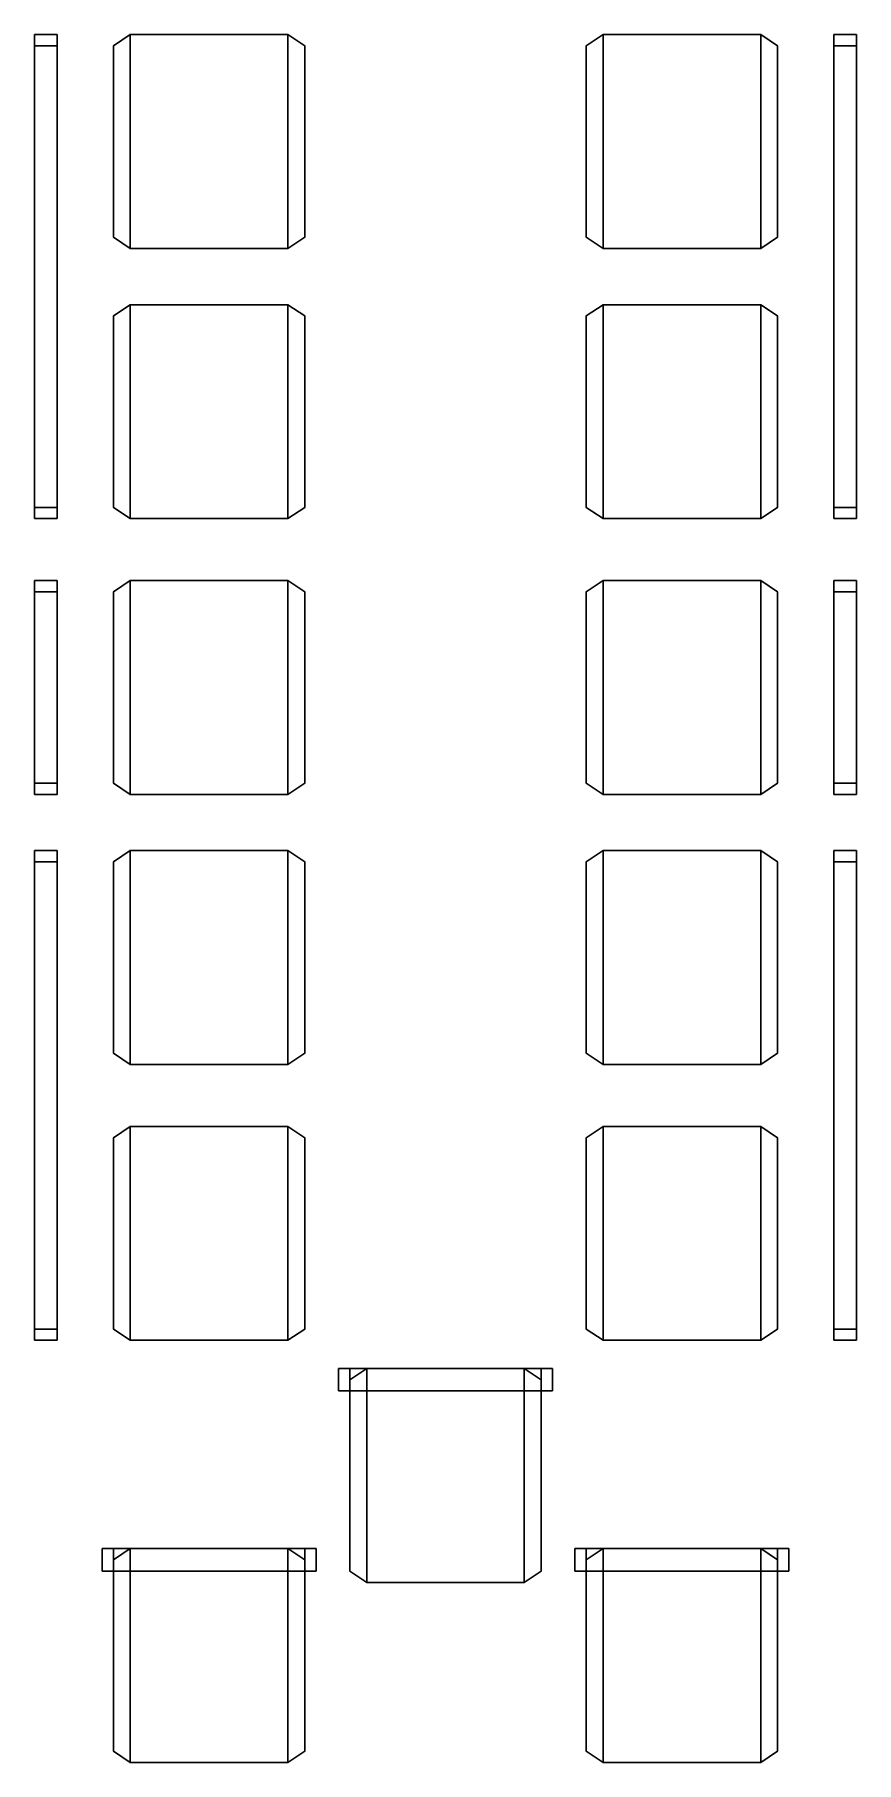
# Model space of a CAD drawing. Extents: x -0.73 to 0.73, y -0.09 to 2.98.
import ezdxf

# ---------------------------------------------------------------- set-up
doc = ezdxf.new("R2010")
doc.units = 0
doc.layers.add('SEATS', color=3, linetype='CONTINUOUS')

msp = doc.modelspace()

# ---------------------------------------------------------------- linework, layer by layer
at = {"layer": 'SEATS'}
for points in [[(-0.69, 2.98, 1.62), (-0.69, 2.98, 1.34), (-0.73, 2.98, 1.34), (-0.73, 2.98, 1.62)], [(-0.69, 2.96, 1.65), (-0.69, 2.98, 1.62), (-0.73, 2.98, 1.62), (-0.73, 2.96, 1.65)], [(-0.73, 2.96, 1.31), (-0.73, 2.98, 1.34), (-0.69, 2.98, 1.34), (-0.69, 2.96, 1.31)], [(-0.69, 2.12, 1.62), (-0.69, 2.12, 1.34), (-0.69, 2.98, 1.34), (-0.69, 2.98, 1.62)], [(-0.69, 2.14, 1.65), (-0.69, 2.12, 1.62), (-0.69, 2.98, 1.62), (-0.69, 2.96, 1.65)], [(-0.69, 2.96, 1.31), (-0.69, 2.98, 1.34), (-0.69, 2.12, 1.34), (-0.69, 2.14, 1.31)], [(-0.59, 2.62, 1.11), (-0.56, 2.6, 1.11), (-0.56, 2.98, 1.11), (-0.59, 2.96, 1.11)], [(-0.59, 2.96, 1.11), (-0.56, 2.98, 1.11), (-0.56, 2.98, 1.07), (-0.59, 2.96, 1.07)], [(-0.56, 2.6, 1.11), (-0.28, 2.6, 1.11), (-0.28, 2.98, 1.11), (-0.56, 2.98, 1.11)], [(-0.56, 2.98, 1.11), (-0.28, 2.98, 1.11), (-0.28, 2.98, 1.07), (-0.56, 2.98, 1.07)], [(-0.25, 2.96, 1.11), (-0.28, 2.98, 1.11), (-0.28, 2.6, 1.11), (-0.25, 2.62, 1.11)], [(-0.25, 2.96, 1.07), (-0.28, 2.98, 1.07), (-0.28, 2.98, 1.11), (-0.25, 2.96, 1.11)], [(0.25, 2.62, 1.11), (0.28, 2.6, 1.11), (0.28, 2.98, 1.11), (0.25, 2.96, 1.11)], [(0.25, 2.96, 1.11), (0.28, 2.98, 1.11), (0.28, 2.98, 1.07), (0.25, 2.96, 1.07)], [(0.28, 2.6, 1.11), (0.56, 2.6, 1.11), (0.56, 2.98, 1.11), (0.28, 2.98, 1.11)], [(0.28, 2.98, 1.11), (0.56, 2.98, 1.11), (0.56, 2.98, 1.07), (0.28, 2.98, 1.07)], [(0.59, 2.96, 1.11), (0.56, 2.98, 1.11), (0.56, 2.6, 1.11), (0.59, 2.62, 1.11)], [(0.59, 2.96, 1.07), (0.56, 2.98, 1.07), (0.56, 2.98, 1.11), (0.59, 2.96, 1.11)], [(0.69, 2.12, 1.34), (0.69, 2.12, 1.62), (0.69, 2.98, 1.62), (0.69, 2.98, 1.34)], [(0.69, 2.98, 1.34), (0.69, 2.98, 1.62), (0.73, 2.98, 1.62), (0.73, 2.98, 1.34)], [(0.69, 2.96, 1.65), (0.69, 2.98, 1.62), (0.69, 2.12, 1.62), (0.69, 2.14, 1.65)], [(0.73, 2.96, 1.65), (0.73, 2.98, 1.62), (0.69, 2.98, 1.62), (0.69, 2.96, 1.65)], [(0.69, 2.14, 1.31), (0.69, 2.12, 1.34), (0.69, 2.98, 1.34), (0.69, 2.96, 1.31)], [(0.69, 2.96, 1.31), (0.69, 2.98, 1.34), (0.73, 2.98, 1.34), (0.73, 2.96, 1.31)], [(-0.73, 2.96, 1.65), (-0.73, 2.14, 1.65), (-0.69, 2.14, 1.65), (-0.69, 2.96, 1.65)], [(-0.73, 2.14, 1.31), (-0.73, 2.96, 1.31), (-0.69, 2.96, 1.31), (-0.69, 2.14, 1.31)], [(-0.59, 2.96, 1.07), (-0.59, 2.62, 1.07), (-0.59, 2.62, 1.11), (-0.59, 2.96, 1.11)], [(-0.25, 2.62, 1.07), (-0.25, 2.96, 1.07), (-0.25, 2.96, 1.11), (-0.25, 2.62, 1.11)], [(0.25, 2.96, 1.07), (0.25, 2.62, 1.07), (0.25, 2.62, 1.11), (0.25, 2.96, 1.11)], [(0.59, 2.62, 1.07), (0.59, 2.96, 1.07), (0.59, 2.96, 1.11), (0.59, 2.62, 1.11)], [(0.73, 2.14, 1.65), (0.73, 2.96, 1.65), (0.69, 2.96, 1.65), (0.69, 2.14, 1.65)], [(0.73, 2.96, 1.31), (0.73, 2.14, 1.31), (0.69, 2.14, 1.31), (0.69, 2.96, 1.31)], [(-0.59, 2.62, 1.07), (-0.56, 2.6, 1.07), (-0.56, 2.6, 1.11), (-0.59, 2.62, 1.11)], [(-0.25, 2.62, 1.11), (-0.28, 2.6, 1.11), (-0.28, 2.6, 1.07), (-0.25, 2.62, 1.07)], [(0.25, 2.62, 1.07), (0.28, 2.6, 1.07), (0.28, 2.6, 1.11), (0.25, 2.62, 1.11)], [(0.59, 2.62, 1.11), (0.56, 2.6, 1.11), (0.56, 2.6, 1.07), (0.59, 2.62, 1.07)], [(-0.56, 2.6, 1.07), (-0.28, 2.6, 1.07), (-0.28, 2.6, 1.11), (-0.56, 2.6, 1.11)], [(0.28, 2.6, 1.07), (0.56, 2.6, 1.07), (0.56, 2.6, 1.11), (0.28, 2.6, 1.11)], [(-0.59, 2.48, 1.11), (-0.56, 2.5, 1.11), (-0.56, 2.5, 1.07), (-0.59, 2.48, 1.07)], [(-0.59, 2.14, 1.11), (-0.56, 2.12, 1.11), (-0.56, 2.5, 1.11), (-0.59, 2.48, 1.11)], [(-0.56, 2.5, 1.11), (-0.28, 2.5, 1.11), (-0.28, 2.5, 1.07), (-0.56, 2.5, 1.07)], [(-0.56, 2.12, 1.11), (-0.28, 2.12, 1.11), (-0.28, 2.5, 1.11), (-0.56, 2.5, 1.11)], [(-0.25, 2.48, 1.07), (-0.28, 2.5, 1.07), (-0.28, 2.5, 1.11), (-0.25, 2.48, 1.11)], [(-0.25, 2.48, 1.11), (-0.28, 2.5, 1.11), (-0.28, 2.12, 1.11), (-0.25, 2.14, 1.11)], [(0.25, 2.14, 1.11), (0.28, 2.12, 1.11), (0.28, 2.5, 1.11), (0.25, 2.48, 1.11)], [(0.25, 2.48, 1.11), (0.28, 2.5, 1.11), (0.28, 2.5, 1.07), (0.25, 2.48, 1.07)], [(0.28, 2.12, 1.11), (0.56, 2.12, 1.11), (0.56, 2.5, 1.11), (0.28, 2.5, 1.11)], [(0.28, 2.5, 1.11), (0.56, 2.5, 1.11), (0.56, 2.5, 1.07), (0.28, 2.5, 1.07)], [(0.59, 2.48, 1.11), (0.56, 2.5, 1.11), (0.56, 2.12, 1.11), (0.59, 2.14, 1.11)], [(0.59, 2.48, 1.07), (0.56, 2.5, 1.07), (0.56, 2.5, 1.11), (0.59, 2.48, 1.11)], [(-0.59, 2.48, 1.07), (-0.59, 2.14, 1.07), (-0.59, 2.14, 1.11), (-0.59, 2.48, 1.11)], [(-0.25, 2.14, 1.07), (-0.25, 2.48, 1.07), (-0.25, 2.48, 1.11), (-0.25, 2.14, 1.11)], [(0.25, 2.48, 1.07), (0.25, 2.14, 1.07), (0.25, 2.14, 1.11), (0.25, 2.48, 1.11)], [(0.59, 2.14, 1.07), (0.59, 2.48, 1.07), (0.59, 2.48, 1.11), (0.59, 2.14, 1.11)], [(-0.73, 2.14, 1.65), (-0.73, 2.12, 1.62), (-0.69, 2.12, 1.62), (-0.69, 2.14, 1.65)], [(-0.69, 2.14, 1.31), (-0.69, 2.12, 1.34), (-0.73, 2.12, 1.34), (-0.73, 2.14, 1.31)], [(-0.73, 2.12, 1.62), (-0.73, 2.12, 1.34), (-0.69, 2.12, 1.34), (-0.69, 2.12, 1.62)], [(-0.59, 2.14, 1.07), (-0.56, 2.12, 1.07), (-0.56, 2.12, 1.11), (-0.59, 2.14, 1.11)], [(-0.56, 2.12, 1.07), (-0.28, 2.12, 1.07), (-0.28, 2.12, 1.11), (-0.56, 2.12, 1.11)], [(-0.25, 2.14, 1.11), (-0.28, 2.12, 1.11), (-0.28, 2.12, 1.07), (-0.25, 2.14, 1.07)], [(0.25, 2.14, 1.07), (0.28, 2.12, 1.07), (0.28, 2.12, 1.11), (0.25, 2.14, 1.11)], [(0.28, 2.12, 1.07), (0.56, 2.12, 1.07), (0.56, 2.12, 1.11), (0.28, 2.12, 1.11)], [(0.59, 2.14, 1.11), (0.56, 2.12, 1.11), (0.56, 2.12, 1.07), (0.59, 2.14, 1.07)], [(0.69, 2.14, 1.65), (0.69, 2.12, 1.62), (0.73, 2.12, 1.62), (0.73, 2.14, 1.65)], [(0.73, 2.14, 1.31), (0.73, 2.12, 1.34), (0.69, 2.12, 1.34), (0.69, 2.14, 1.31)], [(0.73, 2.12, 1.34), (0.73, 2.12, 1.62), (0.69, 2.12, 1.62), (0.69, 2.12, 1.34)], [(-0.69, 2.01, 1.62), (-0.69, 2.01, 1.34), (-0.73, 2.01, 1.34), (-0.73, 2.01, 1.62)], [(-0.69, 1.99, 1.65), (-0.69, 2.01, 1.62), (-0.73, 2.01, 1.62), (-0.73, 1.99, 1.65)], [(-0.73, 1.99, 1.31), (-0.73, 2.01, 1.34), (-0.69, 2.01, 1.34), (-0.69, 1.99, 1.31)], [(-0.69, 1.63, 1.62), (-0.69, 1.63, 1.34), (-0.69, 2.01, 1.34), (-0.69, 2.01, 1.62)], [(-0.69, 1.65, 1.65), (-0.69, 1.63, 1.62), (-0.69, 2.01, 1.62), (-0.69, 1.99, 1.65)], [(-0.69, 1.99, 1.31), (-0.69, 2.01, 1.34), (-0.69, 1.63, 1.34), (-0.69, 1.65, 1.31)], [(-0.59, 1.65, 1.11), (-0.56, 1.63, 1.11), (-0.56, 2.01, 1.11), (-0.59, 1.99, 1.11)], [(-0.59, 1.99, 1.11), (-0.56, 2.01, 1.11), (-0.56, 2.01, 1.07), (-0.59, 1.99, 1.07)], [(-0.56, 1.63, 1.11), (-0.28, 1.63, 1.11), (-0.28, 2.01, 1.11), (-0.56, 2.01, 1.11)], [(-0.56, 2.01, 1.11), (-0.28, 2.01, 1.11), (-0.28, 2.01, 1.07), (-0.56, 2.01, 1.07)], [(-0.25, 1.99, 1.11), (-0.28, 2.01, 1.11), (-0.28, 1.63, 1.11), (-0.25, 1.65, 1.11)], [(-0.25, 1.99, 1.07), (-0.28, 2.01, 1.07), (-0.28, 2.01, 1.11), (-0.25, 1.99, 1.11)], [(0.25, 1.99, 1.11), (0.28, 2.01, 1.11), (0.28, 2.01, 1.07), (0.25, 1.99, 1.07)], [(0.25, 1.65, 1.11), (0.28, 1.63, 1.11), (0.28, 2.01, 1.11), (0.25, 1.99, 1.11)], [(0.28, 2.01, 1.11), (0.56, 2.01, 1.11), (0.56, 2.01, 1.07), (0.28, 2.01, 1.07)], [(0.28, 1.63, 1.11), (0.56, 1.63, 1.11), (0.56, 2.01, 1.11), (0.28, 2.01, 1.11)], [(0.59, 1.99, 1.07), (0.56, 2.01, 1.07), (0.56, 2.01, 1.11), (0.59, 1.99, 1.11)], [(0.59, 1.99, 1.11), (0.56, 2.01, 1.11), (0.56, 1.63, 1.11), (0.59, 1.65, 1.11)], [(0.69, 1.63, 1.34), (0.69, 1.63, 1.62), (0.69, 2.01, 1.62), (0.69, 2.01, 1.34)], [(0.69, 2.01, 1.34), (0.69, 2.01, 1.62), (0.73, 2.01, 1.62), (0.73, 2.01, 1.34)], [(0.69, 1.99, 1.65), (0.69, 2.01, 1.62), (0.69, 1.63, 1.62), (0.69, 1.65, 1.65)], [(0.73, 1.99, 1.65), (0.73, 2.01, 1.62), (0.69, 2.01, 1.62), (0.69, 1.99, 1.65)], [(0.69, 1.65, 1.31), (0.69, 1.63, 1.34), (0.69, 2.01, 1.34), (0.69, 1.99, 1.31)], [(0.69, 1.99, 1.31), (0.69, 2.01, 1.34), (0.73, 2.01, 1.34), (0.73, 1.99, 1.31)], [(-0.73, 1.99, 1.65), (-0.73, 1.65, 1.65), (-0.69, 1.65, 1.65), (-0.69, 1.99, 1.65)], [(-0.73, 1.65, 1.31), (-0.73, 1.99, 1.31), (-0.69, 1.99, 1.31), (-0.69, 1.65, 1.31)], [(-0.59, 1.99, 1.07), (-0.59, 1.65, 1.07), (-0.59, 1.65, 1.11), (-0.59, 1.99, 1.11)], [(-0.25, 1.65, 1.07), (-0.25, 1.99, 1.07), (-0.25, 1.99, 1.11), (-0.25, 1.65, 1.11)], [(0.25, 1.99, 1.07), (0.25, 1.65, 1.07), (0.25, 1.65, 1.11), (0.25, 1.99, 1.11)], [(0.59, 1.65, 1.07), (0.59, 1.99, 1.07), (0.59, 1.99, 1.11), (0.59, 1.65, 1.11)], [(0.73, 1.65, 1.65), (0.73, 1.99, 1.65), (0.69, 1.99, 1.65), (0.69, 1.65, 1.65)], [(0.73, 1.99, 1.31), (0.73, 1.65, 1.31), (0.69, 1.65, 1.31), (0.69, 1.99, 1.31)], [(-0.73, 1.65, 1.65), (-0.73, 1.63, 1.62), (-0.69, 1.63, 1.62), (-0.69, 1.65, 1.65)], [(-0.69, 1.65, 1.31), (-0.69, 1.63, 1.34), (-0.73, 1.63, 1.34), (-0.73, 1.65, 1.31)], [(-0.73, 1.63, 1.62), (-0.73, 1.63, 1.34), (-0.69, 1.63, 1.34), (-0.69, 1.63, 1.62)], [(-0.59, 1.65, 1.07), (-0.56, 1.63, 1.07), (-0.56, 1.63, 1.11), (-0.59, 1.65, 1.11)], [(-0.56, 1.63, 1.07), (-0.28, 1.63, 1.07), (-0.28, 1.63, 1.11), (-0.56, 1.63, 1.11)], [(-0.25, 1.65, 1.11), (-0.28, 1.63, 1.11), (-0.28, 1.63, 1.07), (-0.25, 1.65, 1.07)], [(0.25, 1.65, 1.07), (0.28, 1.63, 1.07), (0.28, 1.63, 1.11), (0.25, 1.65, 1.11)], [(0.28, 1.63, 1.07), (0.56, 1.63, 1.07), (0.56, 1.63, 1.11), (0.28, 1.63, 1.11)], [(0.59, 1.65, 1.11), (0.56, 1.63, 1.11), (0.56, 1.63, 1.07), (0.59, 1.65, 1.07)], [(0.69, 1.65, 1.65), (0.69, 1.63, 1.62), (0.73, 1.63, 1.62), (0.73, 1.65, 1.65)], [(0.73, 1.65, 1.31), (0.73, 1.63, 1.34), (0.69, 1.63, 1.34), (0.69, 1.65, 1.31)], [(0.73, 1.63, 1.34), (0.73, 1.63, 1.62), (0.69, 1.63, 1.62), (0.69, 1.63, 1.34)], [(-0.69, 1.53, 1.62), (-0.69, 1.53, 1.34), (-0.73, 1.53, 1.34), (-0.73, 1.53, 1.62)], [(-0.69, 1.51, 1.65), (-0.69, 1.53, 1.62), (-0.73, 1.53, 1.62), (-0.73, 1.51, 1.65)], [(-0.73, 1.51, 1.31), (-0.73, 1.53, 1.34), (-0.69, 1.53, 1.34), (-0.69, 1.51, 1.31)], [(-0.73, 1.51, 1.65), (-0.73, 0.68, 1.65), (-0.69, 0.68, 1.65), (-0.69, 1.51, 1.65)], [(-0.73, 0.68, 1.31), (-0.73, 1.51, 1.31), (-0.69, 1.51, 1.31), (-0.69, 0.68, 1.31)], [(-0.69, 0.66, 1.62), (-0.69, 0.66, 1.34), (-0.69, 1.53, 1.34), (-0.69, 1.53, 1.62)], [(-0.69, 0.68, 1.65), (-0.69, 0.66, 1.62), (-0.69, 1.53, 1.62), (-0.69, 1.51, 1.65)], [(-0.69, 1.51, 1.31), (-0.69, 1.53, 1.34), (-0.69, 0.66, 1.34), (-0.69, 0.68, 1.31)], [(-0.59, 1.51, 1.11), (-0.56, 1.53, 1.11), (-0.56, 1.53, 1.07), (-0.59, 1.51, 1.07)], [(-0.59, 1.17, 1.11), (-0.56, 1.15, 1.11), (-0.56, 1.53, 1.11), (-0.59, 1.51, 1.11)], [(-0.59, 1.51, 1.07), (-0.59, 1.17, 1.07), (-0.59, 1.17, 1.11), (-0.59, 1.51, 1.11)], [(-0.56, 1.53, 1.11), (-0.28, 1.53, 1.11), (-0.28, 1.53, 1.07), (-0.56, 1.53, 1.07)], [(-0.56, 1.15, 1.11), (-0.28, 1.15, 1.11), (-0.28, 1.53, 1.11), (-0.56, 1.53, 1.11)], [(-0.25, 1.51, 1.07), (-0.28, 1.53, 1.07), (-0.28, 1.53, 1.11), (-0.25, 1.51, 1.11)], [(-0.25, 1.51, 1.11), (-0.28, 1.53, 1.11), (-0.28, 1.15, 1.11), (-0.25, 1.17, 1.11)], [(-0.25, 1.17, 1.07), (-0.25, 1.51, 1.07), (-0.25, 1.51, 1.11), (-0.25, 1.17, 1.11)], [(0.25, 1.17, 1.11), (0.28, 1.15, 1.11), (0.28, 1.53, 1.11), (0.25, 1.51, 1.11)], [(0.25, 1.51, 1.11), (0.28, 1.53, 1.11), (0.28, 1.53, 1.07), (0.25, 1.51, 1.07)], [(0.25, 1.51, 1.07), (0.25, 1.17, 1.07), (0.25, 1.17, 1.11), (0.25, 1.51, 1.11)], [(0.28, 1.15, 1.11), (0.56, 1.15, 1.11), (0.56, 1.53, 1.11), (0.28, 1.53, 1.11)], [(0.28, 1.53, 1.11), (0.56, 1.53, 1.11), (0.56, 1.53, 1.07), (0.28, 1.53, 1.07)], [(0.59, 1.51, 1.11), (0.56, 1.53, 1.11), (0.56, 1.15, 1.11), (0.59, 1.17, 1.11)], [(0.59, 1.51, 1.07), (0.56, 1.53, 1.07), (0.56, 1.53, 1.11), (0.59, 1.51, 1.11)], [(0.59, 1.17, 1.07), (0.59, 1.51, 1.07), (0.59, 1.51, 1.11), (0.59, 1.17, 1.11)], [(0.69, 0.66, 1.34), (0.69, 0.66, 1.62), (0.69, 1.53, 1.62), (0.69, 1.53, 1.34)], [(0.69, 1.53, 1.34), (0.69, 1.53, 1.62), (0.73, 1.53, 1.62), (0.73, 1.53, 1.34)], [(0.69, 1.51, 1.65), (0.69, 1.53, 1.62), (0.69, 0.66, 1.62), (0.69, 0.68, 1.65)], [(0.73, 1.51, 1.65), (0.73, 1.53, 1.62), (0.69, 1.53, 1.62), (0.69, 1.51, 1.65)], [(0.69, 0.68, 1.31), (0.69, 0.66, 1.34), (0.69, 1.53, 1.34), (0.69, 1.51, 1.31)], [(0.69, 1.51, 1.31), (0.69, 1.53, 1.34), (0.73, 1.53, 1.34), (0.73, 1.51, 1.31)], [(0.73, 0.68, 1.65), (0.73, 1.51, 1.65), (0.69, 1.51, 1.65), (0.69, 0.68, 1.65)], [(0.73, 1.51, 1.31), (0.73, 0.68, 1.31), (0.69, 0.68, 1.31), (0.69, 1.51, 1.31)], [(-0.59, 1.17, 1.07), (-0.56, 1.15, 1.07), (-0.56, 1.15, 1.11), (-0.59, 1.17, 1.11)], [(-0.25, 1.17, 1.11), (-0.28, 1.15, 1.11), (-0.28, 1.15, 1.07), (-0.25, 1.17, 1.07)], [(0.25, 1.17, 1.07), (0.28, 1.15, 1.07), (0.28, 1.15, 1.11), (0.25, 1.17, 1.11)], [(0.59, 1.17, 1.11), (0.56, 1.15, 1.11), (0.56, 1.15, 1.07), (0.59, 1.17, 1.07)], [(-0.56, 1.15, 1.07), (-0.28, 1.15, 1.07), (-0.28, 1.15, 1.11), (-0.56, 1.15, 1.11)], [(0.28, 1.15, 1.07), (0.56, 1.15, 1.07), (0.56, 1.15, 1.11), (0.28, 1.15, 1.11)], [(-0.59, 0.68, 1.11), (-0.56, 0.66, 1.11), (-0.56, 1.04, 1.11), (-0.59, 1.02, 1.11)], [(-0.59, 1.02, 1.11), (-0.56, 1.04, 1.11), (-0.56, 1.04, 1.07), (-0.59, 1.02, 1.07)], [(-0.59, 1.02, 1.07), (-0.59, 0.68, 1.07), (-0.59, 0.68, 1.11), (-0.59, 1.02, 1.11)], [(-0.56, 0.66, 1.11), (-0.28, 0.66, 1.11), (-0.28, 1.04, 1.11), (-0.56, 1.04, 1.11)], [(-0.56, 1.04, 1.11), (-0.28, 1.04, 1.11), (-0.28, 1.04, 1.07), (-0.56, 1.04, 1.07)], [(-0.25, 1.02, 1.11), (-0.28, 1.04, 1.11), (-0.28, 0.66, 1.11), (-0.25, 0.68, 1.11)], [(-0.25, 1.02, 1.07), (-0.28, 1.04, 1.07), (-0.28, 1.04, 1.11), (-0.25, 1.02, 1.11)], [(-0.25, 0.68, 1.07), (-0.25, 1.02, 1.07), (-0.25, 1.02, 1.11), (-0.25, 0.68, 1.11)], [(0.25, 1.02, 1.11), (0.28, 1.04, 1.11), (0.28, 1.04, 1.07), (0.25, 1.02, 1.07)], [(0.25, 0.68, 1.11), (0.28, 0.66, 1.11), (0.28, 1.04, 1.11), (0.25, 1.02, 1.11)], [(0.25, 1.02, 1.07), (0.25, 0.68, 1.07), (0.25, 0.68, 1.11), (0.25, 1.02, 1.11)], [(0.28, 1.04, 1.11), (0.56, 1.04, 1.11), (0.56, 1.04, 1.07), (0.28, 1.04, 1.07)], [(0.28, 0.66, 1.11), (0.56, 0.66, 1.11), (0.56, 1.04, 1.11), (0.28, 1.04, 1.11)], [(0.59, 1.02, 1.07), (0.56, 1.04, 1.07), (0.56, 1.04, 1.11), (0.59, 1.02, 1.11)], [(0.59, 1.02, 1.11), (0.56, 1.04, 1.11), (0.56, 0.66, 1.11), (0.59, 0.68, 1.11)], [(0.59, 0.68, 1.07), (0.59, 1.02, 1.07), (0.59, 1.02, 1.11), (0.59, 0.68, 1.11)], [(-0.73, 0.68, 1.65), (-0.73, 0.66, 1.62), (-0.69, 0.66, 1.62), (-0.69, 0.68, 1.65)], [(-0.69, 0.68, 1.31), (-0.69, 0.66, 1.34), (-0.73, 0.66, 1.34), (-0.73, 0.68, 1.31)], [(-0.59, 0.68, 1.07), (-0.56, 0.66, 1.07), (-0.56, 0.66, 1.11), (-0.59, 0.68, 1.11)], [(-0.25, 0.68, 1.11), (-0.28, 0.66, 1.11), (-0.28, 0.66, 1.07), (-0.25, 0.68, 1.07)], [(0.25, 0.68, 1.07), (0.28, 0.66, 1.07), (0.28, 0.66, 1.11), (0.25, 0.68, 1.11)], [(0.59, 0.68, 1.11), (0.56, 0.66, 1.11), (0.56, 0.66, 1.07), (0.59, 0.68, 1.07)], [(0.69, 0.68, 1.65), (0.69, 0.66, 1.62), (0.73, 0.66, 1.62), (0.73, 0.68, 1.65)], [(0.73, 0.68, 1.31), (0.73, 0.66, 1.34), (0.69, 0.66, 1.34), (0.69, 0.68, 1.31)], [(-0.73, 0.66, 1.62), (-0.73, 0.66, 1.34), (-0.69, 0.66, 1.34), (-0.69, 0.66, 1.62)], [(-0.56, 0.66, 1.07), (-0.28, 0.66, 1.07), (-0.28, 0.66, 1.11), (-0.56, 0.66, 1.11)], [(0.28, 0.66, 1.07), (0.56, 0.66, 1.07), (0.56, 0.66, 1.11), (0.28, 0.66, 1.11)], [(0.73, 0.66, 1.34), (0.73, 0.66, 1.62), (0.69, 0.66, 1.62), (0.69, 0.66, 1.34)], [(-0.19, 0.61, 1.33), (-0.19, 0.61, 1.05), (-0.19, 0.57, 1.05), (-0.19, 0.57, 1.33)], [(-0.17, 0.57, 1.02), (-0.19, 0.57, 1.05), (-0.19, 0.61, 1.05), (-0.17, 0.61, 1.02)], [(-0.17, 0.61, 1.36), (-0.19, 0.61, 1.33), (-0.19, 0.57, 1.33), (-0.17, 0.57, 1.36)], [(0.19, 0.61, 1.33), (0.19, 0.61, 1.05), (-0.19, 0.61, 1.05), (-0.19, 0.61, 1.33)], [(-0.17, 0.61, 1.02), (-0.19, 0.61, 1.05), (0.19, 0.61, 1.05), (0.17, 0.61, 1.02)], [(0.17, 0.61, 1.36), (0.19, 0.61, 1.33), (-0.19, 0.61, 1.33), (-0.17, 0.61, 1.36)], [(-0.17, 0.25, 0.82), (-0.14, 0.23, 0.82), (-0.14, 0.61, 0.82), (-0.17, 0.59, 0.82)], [(-0.17, 0.59, 0.82), (-0.14, 0.61, 0.82), (-0.14, 0.61, 0.78), (-0.17, 0.59, 0.78)], [(-0.17, 0.61, 1.02), (0.17, 0.61, 1.02), (0.17, 0.57, 1.02), (-0.17, 0.57, 1.02)], [(0.17, 0.61, 1.36), (-0.17, 0.61, 1.36), (-0.17, 0.57, 1.36), (0.17, 0.57, 1.36)], [(-0.17, 0.59, 0.78), (-0.17, 0.25, 0.78), (-0.17, 0.25, 0.82), (-0.17, 0.59, 0.82)], [(-0.14, 0.23, 0.82), (0.14, 0.23, 0.82), (0.14, 0.61, 0.82), (-0.14, 0.61, 0.82)], [(-0.14, 0.61, 0.82), (0.14, 0.61, 0.82), (0.14, 0.61, 0.78), (-0.14, 0.61, 0.78)], [(0.17, 0.59, 0.82), (0.14, 0.61, 0.82), (0.14, 0.23, 0.82), (0.17, 0.25, 0.82)], [(0.17, 0.59, 0.78), (0.14, 0.61, 0.78), (0.14, 0.61, 0.82), (0.17, 0.59, 0.82)], [(0.17, 0.61, 1.02), (0.19, 0.61, 1.05), (0.19, 0.57, 1.05), (0.17, 0.57, 1.02)], [(0.17, 0.57, 1.36), (0.19, 0.57, 1.33), (0.19, 0.61, 1.33), (0.17, 0.61, 1.36)], [(0.17, 0.25, 0.78), (0.17, 0.59, 0.78), (0.17, 0.59, 0.82), (0.17, 0.25, 0.82)], [(0.19, 0.57, 1.33), (0.19, 0.57, 1.05), (0.19, 0.61, 1.05), (0.19, 0.61, 1.33)], [(-0.19, 0.57, 1.33), (-0.19, 0.57, 1.05), (0.19, 0.57, 1.05), (0.19, 0.57, 1.33)], [(0.17, 0.57, 1.02), (0.19, 0.57, 1.05), (-0.19, 0.57, 1.05), (-0.17, 0.57, 1.02)], [(-0.17, 0.57, 1.36), (-0.19, 0.57, 1.33), (0.19, 0.57, 1.33), (0.17, 0.57, 1.36)], [(-0.61, 0.29, 1.33), (-0.61, 0.29, 1.05), (-0.61, 0.25, 1.05), (-0.61, 0.25, 1.33)], [(-0.59, 0.25, 1.02), (-0.61, 0.25, 1.05), (-0.61, 0.29, 1.05), (-0.59, 0.29, 1.02)], [(-0.59, 0.29, 1.36), (-0.61, 0.29, 1.33), (-0.61, 0.25, 1.33), (-0.59, 0.25, 1.36)], [(-0.61, 0.29, 1.05), (-0.61, 0.29, 1.33), (-0.23, 0.29, 1.33), (-0.23, 0.29, 1.05)], [(-0.59, 0.29, 1.02), (-0.61, 0.29, 1.05), (-0.23, 0.29, 1.05), (-0.25, 0.29, 1.02)], [(-0.25, 0.29, 1.36), (-0.23, 0.29, 1.33), (-0.61, 0.29, 1.33), (-0.59, 0.29, 1.36)], [(-0.59, -0.07, 0.82), (-0.56, -0.09, 0.82), (-0.56, 0.29, 0.82), (-0.59, 0.27, 0.82)], [(-0.59, 0.27, 0.82), (-0.56, 0.29, 0.82), (-0.56, 0.29, 0.78), (-0.59, 0.27, 0.78)], [(-0.59, 0.29, 1.02), (-0.25, 0.29, 1.02), (-0.25, 0.25, 1.02), (-0.59, 0.25, 1.02)], [(-0.25, 0.29, 1.36), (-0.59, 0.29, 1.36), (-0.59, 0.25, 1.36), (-0.25, 0.25, 1.36)], [(-0.56, -0.09, 0.82), (-0.28, -0.09, 0.82), (-0.28, 0.29, 0.82), (-0.56, 0.29, 0.82)], [(-0.56, 0.29, 0.82), (-0.28, 0.29, 0.82), (-0.28, 0.29, 0.78), (-0.56, 0.29, 0.78)], [(-0.25, 0.27, 0.82), (-0.28, 0.29, 0.82), (-0.28, -0.09, 0.82), (-0.25, -0.07, 0.82)], [(-0.25, 0.27, 0.78), (-0.28, 0.29, 0.78), (-0.28, 0.29, 0.82), (-0.25, 0.27, 0.82)], [(-0.25, 0.29, 1.02), (-0.23, 0.29, 1.05), (-0.23, 0.25, 1.05), (-0.25, 0.25, 1.02)], [(-0.25, 0.25, 1.36), (-0.23, 0.25, 1.33), (-0.23, 0.29, 1.33), (-0.25, 0.29, 1.36)], [(-0.23, 0.25, 1.33), (-0.23, 0.25, 1.05), (-0.23, 0.29, 1.05), (-0.23, 0.29, 1.33)], [(0.23, 0.25, 1.05), (0.23, 0.25, 1.33), (0.23, 0.29, 1.33), (0.23, 0.29, 1.05)], [(0.25, 0.25, 1.02), (0.23, 0.25, 1.05), (0.23, 0.29, 1.05), (0.25, 0.29, 1.02)], [(0.25, 0.29, 1.36), (0.23, 0.29, 1.33), (0.23, 0.25, 1.33), (0.25, 0.25, 1.36)], [(0.61, 0.29, 1.33), (0.61, 0.29, 1.05), (0.23, 0.29, 1.05), (0.23, 0.29, 1.33)], [(0.25, 0.29, 1.02), (0.23, 0.29, 1.05), (0.61, 0.29, 1.05), (0.59, 0.29, 1.02)], [(0.59, 0.29, 1.36), (0.61, 0.29, 1.33), (0.23, 0.29, 1.33), (0.25, 0.29, 1.36)], [(0.25, -0.07, 0.82), (0.28, -0.09, 0.82), (0.28, 0.29, 0.82), (0.25, 0.27, 0.82)], [(0.25, 0.27, 0.82), (0.28, 0.29, 0.82), (0.28, 0.29, 0.78), (0.25, 0.27, 0.78)], [(0.25, 0.29, 1.02), (0.59, 0.29, 1.02), (0.59, 0.25, 1.02), (0.25, 0.25, 1.02)], [(0.59, 0.29, 1.36), (0.25, 0.29, 1.36), (0.25, 0.25, 1.36), (0.59, 0.25, 1.36)], [(0.28, -0.09, 0.82), (0.56, -0.09, 0.82), (0.56, 0.29, 0.82), (0.28, 0.29, 0.82)], [(0.28, 0.29, 0.82), (0.56, 0.29, 0.82), (0.56, 0.29, 0.78), (0.28, 0.29, 0.78)], [(0.59, 0.27, 0.82), (0.56, 0.29, 0.82), (0.56, -0.09, 0.82), (0.59, -0.07, 0.82)], [(0.59, 0.27, 0.78), (0.56, 0.29, 0.78), (0.56, 0.29, 0.82), (0.59, 0.27, 0.82)], [(0.59, 0.29, 1.02), (0.61, 0.29, 1.05), (0.61, 0.25, 1.05), (0.59, 0.25, 1.02)], [(0.59, 0.25, 1.36), (0.61, 0.25, 1.33), (0.61, 0.29, 1.33), (0.59, 0.29, 1.36)], [(0.61, 0.29, 1.05), (0.61, 0.29, 1.33), (0.61, 0.25, 1.33), (0.61, 0.25, 1.05)], [(-0.61, 0.25, 1.33), (-0.61, 0.25, 1.05), (-0.23, 0.25, 1.05), (-0.23, 0.25, 1.33)], [(-0.25, 0.25, 1.02), (-0.23, 0.25, 1.05), (-0.61, 0.25, 1.05), (-0.59, 0.25, 1.02)], [(-0.59, 0.25, 1.36), (-0.61, 0.25, 1.33), (-0.23, 0.25, 1.33), (-0.25, 0.25, 1.36)], [(-0.59, 0.27, 0.78), (-0.59, -0.07, 0.78), (-0.59, -0.07, 0.82), (-0.59, 0.27, 0.82)], [(-0.25, -0.07, 0.78), (-0.25, 0.27, 0.78), (-0.25, 0.27, 0.82), (-0.25, -0.07, 0.82)], [(-0.17, 0.25, 0.78), (-0.14, 0.23, 0.78), (-0.14, 0.23, 0.82), (-0.17, 0.25, 0.82)], [(0.17, 0.25, 0.82), (0.14, 0.23, 0.82), (0.14, 0.23, 0.78), (0.17, 0.25, 0.78)], [(0.61, 0.25, 1.05), (0.61, 0.25, 1.33), (0.23, 0.25, 1.33), (0.23, 0.25, 1.05)], [(0.59, 0.25, 1.02), (0.61, 0.25, 1.05), (0.23, 0.25, 1.05), (0.25, 0.25, 1.02)], [(0.25, 0.25, 1.36), (0.23, 0.25, 1.33), (0.61, 0.25, 1.33), (0.59, 0.25, 1.36)], [(0.25, 0.27, 0.78), (0.25, -0.07, 0.78), (0.25, -0.07, 0.82), (0.25, 0.27, 0.82)], [(0.59, -0.07, 0.78), (0.59, 0.27, 0.78), (0.59, 0.27, 0.82), (0.59, -0.07, 0.82)], [(-0.14, 0.23, 0.78), (0.14, 0.23, 0.78), (0.14, 0.23, 0.82), (-0.14, 0.23, 0.82)], [(-0.59, -0.07, 0.78), (-0.56, -0.09, 0.78), (-0.56, -0.09, 0.82), (-0.59, -0.07, 0.82)], [(-0.56, -0.09, 0.78), (-0.28, -0.09, 0.78), (-0.28, -0.09, 0.82), (-0.56, -0.09, 0.82)], [(-0.25, -0.07, 0.82), (-0.28, -0.09, 0.82), (-0.28, -0.09, 0.78), (-0.25, -0.07, 0.78)], [(0.25, -0.07, 0.78), (0.28, -0.09, 0.78), (0.28, -0.09, 0.82), (0.25, -0.07, 0.82)], [(0.28, -0.09, 0.78), (0.56, -0.09, 0.78), (0.56, -0.09, 0.82), (0.28, -0.09, 0.82)], [(0.59, -0.07, 0.82), (0.56, -0.09, 0.82), (0.56, -0.09, 0.78), (0.59, -0.07, 0.78)]]:
    msp.add_3dface(points, dxfattribs=at)

doc.saveas('drawing.dxf')
